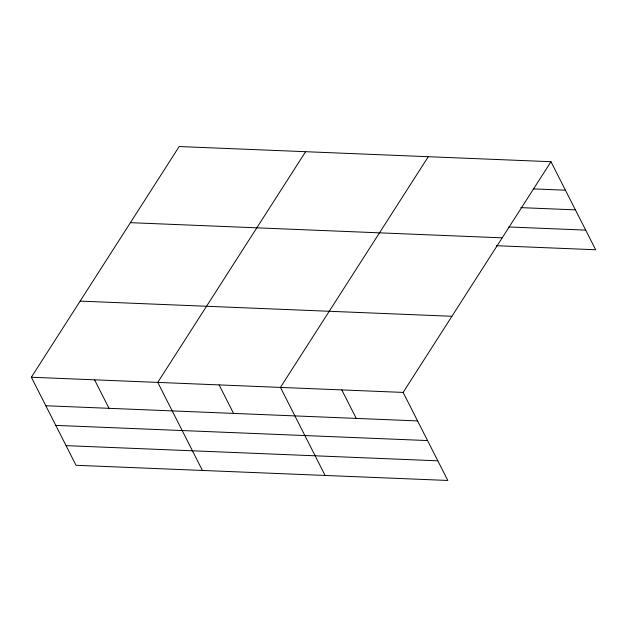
<?xml version="1.0" encoding="UTF-8"?>
<svg xmlns="http://www.w3.org/2000/svg" width="627" height="627" viewBox="0 0 627 627"><rect width="100%" height="100%" fill="white"/><g stroke="black" fill="none" stroke-linecap="round" stroke-linejoin="round"><path stroke-width="0.94" d="M550.976 161.711L403.13 392.416L447.803 480.462L76.024 465.289L31.35 377.242L179.197 146.538L550.976 161.711L595.65 249.758L496.333 245.706M305.608 151.695L157.753 382.399L202.427 470.454M428.288 156.703L280.441 387.408L325.115 475.454M533.303 188.892L565.436 190.208M520.88 207.631L575.406 209.857M508.756 226.966L585.681 230.109M130.408 222.671L502.188 237.845M80.138 301.109L451.918 316.282M31.35 377.242L403.13 392.416M45.81 405.74L417.59 420.913M55.779 425.388L427.559 440.562M66.054 445.64L437.826 460.814M341.786 389.908L356.246 418.405M219.097 384.9L233.557 413.397M94.552 379.821L109.012 408.318"/></g></svg>
